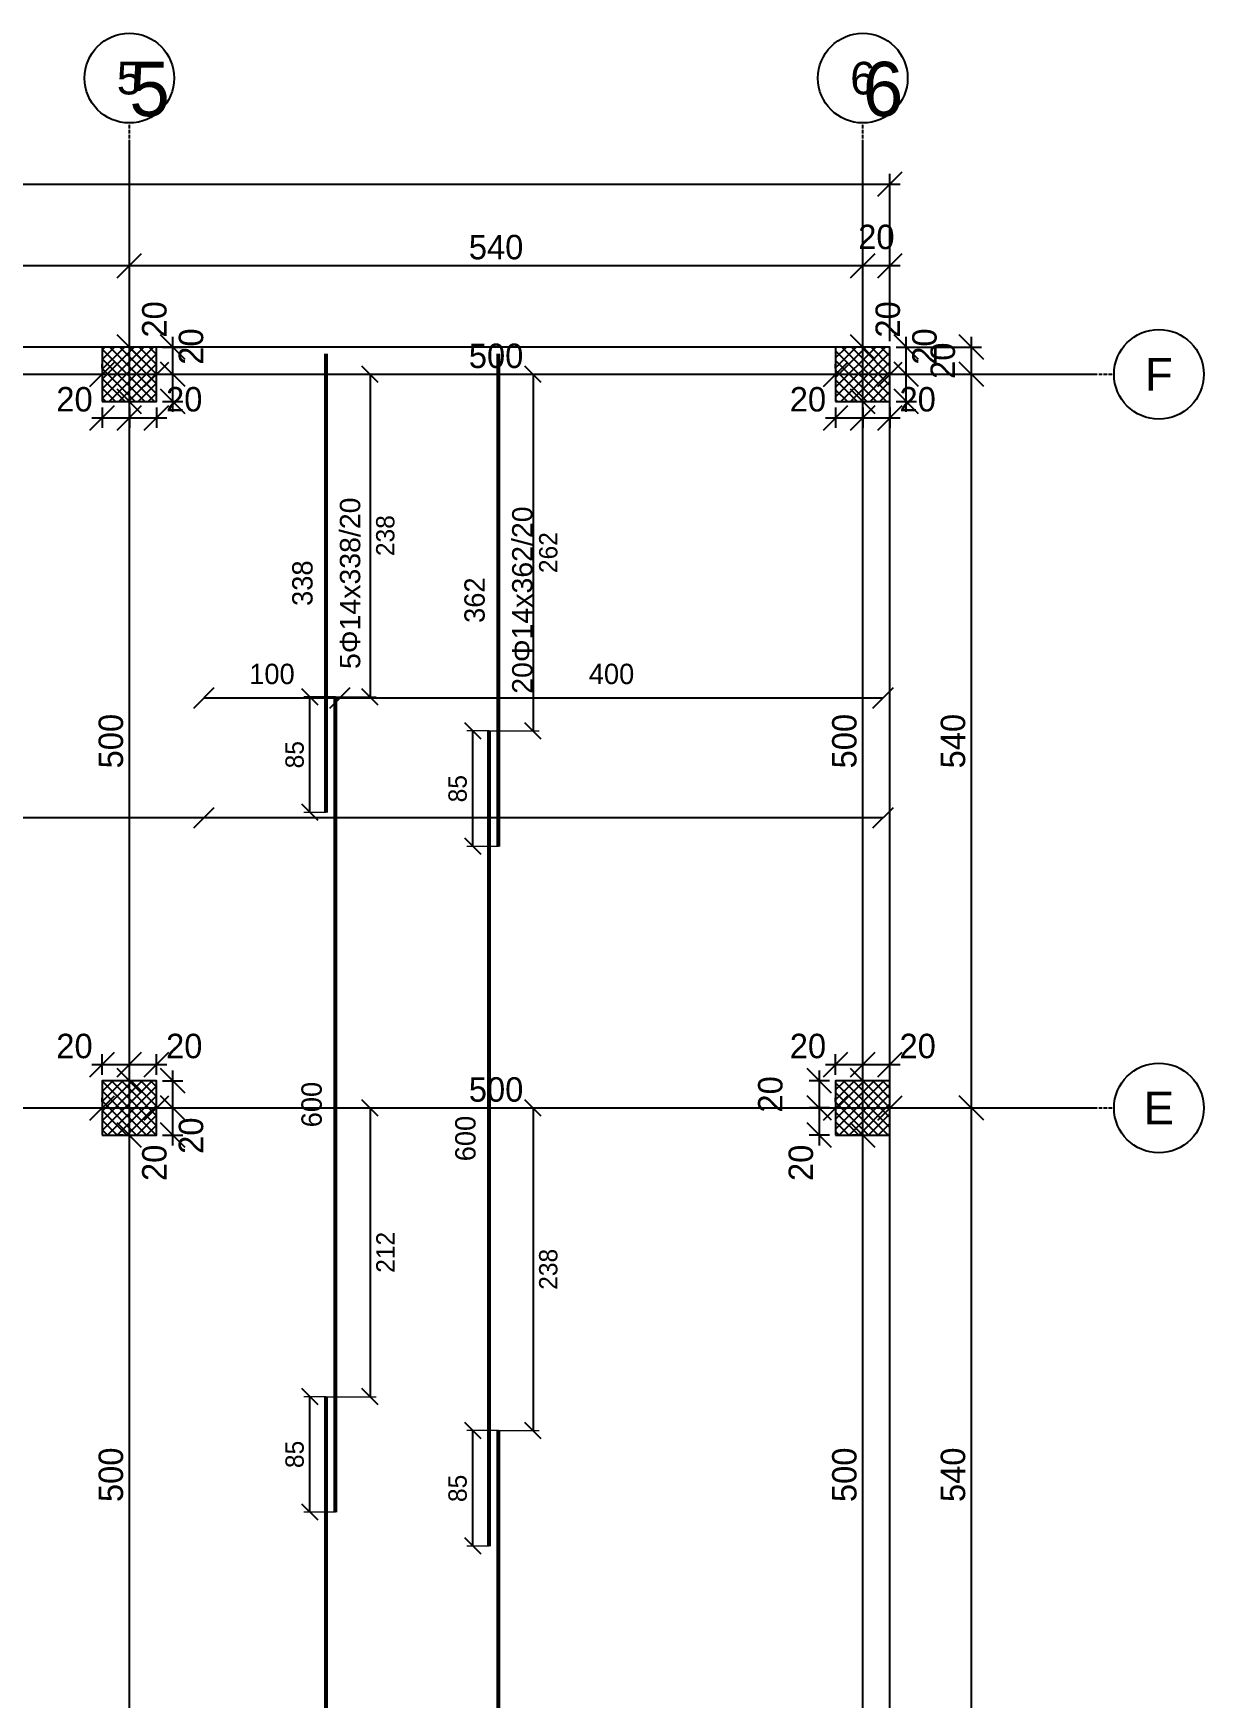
# Model space of a CAD drawing. Header units: centimetres. Extents: x -231 to 7431, y -4464 to 7215.
# Drawn here: x 6569 to 7431, y -2404 to -1179 of the extents above; entities that cross this region are included whole.
import ezdxf
from ezdxf.enums import TextEntityAlignment as Align

# ---------------------------------------------------------------- set-up
doc = ezdxf.new("R2010")
doc.units = ezdxf.units.CM
doc.linetypes.add('DASHDOT', pattern=[3.556, 2.54, -0.508, 0, -0.508])
for name, color, linetype in [('AXIS', 8, 'Continuous'), ('COLUMN', 3, 'Continuous'), ('FW_AXIS', 7, 'Continuous'), ('FW_COLUMN_HATCH', 8, 'Continuous'), ('FW_DIM', 7, 'Continuous'), ('REB_TOP_MESH_Y', 5, 'Continuous'), ('REB_TOP_MESH_Y_AXDIM', 5, 'Continuous'), ('REB_TOP_MESH_Y_LAP', 5, 'Continuous'), ('REB_TOP_MESH_Y_RANGE', 5, 'Continuous'), ('REB_TOP_MESH_Y_TEXT', 5, 'Continuous'), ('SLAB', 7, 'Continuous')]:
    doc.layers.add(name, color=color, linetype=linetype)
doc.styles.add('REBAR_TXT', font='arial.ttf')
doc.dimstyles.new('FW_DIM', dxfattribs={"dimtxt": 18, "dimasz": 9, "dimexe": 7.5, "dimexo": 4.5, "dimgap": 4.5, "dimtad": 1, "dimdec": 0, "dimtxsty": 'Standard', "dimtsz": 9, "dimcen": 2.5, "dimdle": 7.5, "dimclrd": 256, "dimclre": 256, "dimclrt": 7, "dimazin": 3, "dimtfac": 1, "dimtmove": 2, "dimatfit": 3})
doc.dimstyles.new('REBAR LAP', dxfattribs={"dimtxt": 13.5, "dimasz": 2.5, "dimexe": 4.5, "dimexo": 0, "dimgap": 4.5, "dimtad": 1, "dimdec": 0, "dimtxsty": 'Standard', "dimtsz": 6, "dimcen": 2.5, "dimclrd": 6, "dimclre": 6, "dimclrt": 7, "dimazin": 3, "dimtfac": 1, "dimtmove": 2, "dimatfit": 3, "dimlwd": 25, "dimlwe": 18})
doc.dimstyles.new('REBAR M-200', dxfattribs={"dimtxt": 15, "dimasz": 15, "dimexe": 25, "dimexo": 12.5, "dimgap": 10, "dimtad": 1, "dimdec": 0, "dimtxsty": 'Standard', "dimblk": 'NONE', "dimcen": 50, "dimse1": 1, "dimse2": 1, "dimclrd": 6, "dimclre": 6, "dimclrt": 7, "dimazin": 3, "dimtfac": 1, "dimtmove": 2, "dimatfit": 3, "dimldrblk": 'NONE', "dimlwd": 53})
doc.dimstyles.new('REBAR RANGE', dxfattribs={"dimtxt": 15, "dimasz": 2.5, "dimexe": 0, "dimexo": 0, "dimgap": 10, "dimtad": 1, "dimdec": 0, "dimtxsty": 'Standard', "dimtsz": 7.5, "dimcen": 2.5, "dimse1": 1, "dimse2": 1, "dimclrd": 6, "dimclre": 6, "dimclrt": 7, "dimazin": 3, "dimtfac": 1, "dimtmove": 2, "dimatfit": 3, "dimlwd": 25})

# ---------------------------------------------------------------- blocks, each defined once
blk = doc.blocks.new('*D1498')
at = {"color": 6, "lineweight": 53}
blk.add_line((6911.75, -2807.5), (6911.75, -2207.5), dxfattribs=at)
at = {"layer": 'Defpoints'}
for p in [(6911.75, -2207.5), (6911.75, -2807.5), (6911.75, -2807.5)]:
    blk.add_point(p, dxfattribs=at)
at = {"layer": 'REB_TOP_MESH_Y', "color": 7, "insert": (6894.25, -2507.5), "char_height": 15, "attachment_point": 5, "rotation": 90}
blk.add_mtext('600', dxfattribs=at)
blk = doc.blocks.new('_NONE')
blk = doc.blocks.new('*D1499')
at = {"color": 6, "lineweight": 53}
blk.add_line((6905, -2292.5), (6905, -1692.5), dxfattribs=at)
at = {"layer": 'Defpoints'}
for p in [(6905, -1692.5), (6905, -2292.5), (6905, -2292.5)]:
    blk.add_point(p, dxfattribs=at)
at = {"layer": 'REB_TOP_MESH_Y', "color": 7, "insert": (6887.5, -1992.5), "char_height": 15, "attachment_point": 5, "rotation": 90}
blk.add_mtext('600', dxfattribs=at)
blk = doc.blocks.new('*D1500')
at = {"color": 6, "lineweight": 53}
blk.add_line((6911.75, -1777.5), (6911.75, -1415), dxfattribs=at)
at = {"layer": 'Defpoints'}
for p in [(6911.75, -1415), (6911.75, -1777.5), (6911.75, -1777.5)]:
    blk.add_point(p, dxfattribs=at)
at = {"layer": 'REB_TOP_MESH_Y', "color": 7, "insert": (6894.25, -1596.25), "char_height": 15, "attachment_point": 5, "rotation": 90}
blk.add_mtext('362', dxfattribs=at)
blk = doc.blocks.new('_OBLIQUE')
at = {"color": 0, "linetype": 'BYBLOCK'}
blk.add_line((-0.5, -0.5), (0.5, 0.5), dxfattribs=at)
blk = doc.blocks.new('*D1507')
at = {"color": 6, "lineweight": 18}
for p, q in [((6911.75, -2207.5), (6888.5, -2207.5)), ((6905, -2292.5), (6888.5, -2292.5))]:
    blk.add_line(p, q, dxfattribs=at)
at = {"color": 6, "lineweight": 25}
blk.add_line((6893, -2292.5), (6893, -2207.5), dxfattribs=at)
at = {"layer": 'Defpoints'}
for p in [(6911.75, -2207.5), (6893, -2292.5), (6905, -2292.5)]:
    blk.add_point(p, dxfattribs=at)
at = {"layer": 'REB_TOP_MESH_Y_LAP', "color": 6, "xscale": 12, "yscale": 12, "rotation": 90}
for p in [(6893, -2207.5), (6893, -2292.5)]:
    blk.add_blockref('_OBLIQUE', p, dxfattribs=at)
at = {"layer": 'REB_TOP_MESH_Y_LAP', "color": 7, "insert": (6881.75, -2250), "char_height": 13.5, "attachment_point": 5, "rotation": 90}
blk.add_mtext('85', dxfattribs=at)
blk = doc.blocks.new('*D1508')
at = {"color": 6, "lineweight": 18}
for p, q in [((6911.75, -1970), (6941.75, -1970)), ((6911.75, -2207.5), (6941.75, -2207.5))]:
    blk.add_line(p, q, dxfattribs=at)
at = {"color": 6, "lineweight": 25}
blk.add_line((6937.25, -1970), (6937.25, -2207.5), dxfattribs=at)
at = {"layer": 'Defpoints'}
for p in [(6911.75, -1970), (6937.25, -1970), (6911.75, -2207.5)]:
    blk.add_point(p, dxfattribs=at)
at = {"layer": 'REB_TOP_MESH_Y_AXDIM', "color": 6, "xscale": 12, "yscale": 12, "rotation": 90}
for p in [(6937.25, -1970), (6937.25, -2207.5)]:
    blk.add_blockref('_OBLIQUE', p, dxfattribs=at)
at = {"layer": 'REB_TOP_MESH_Y_AXDIM', "color": 7, "insert": (6948.5, -2088.75), "char_height": 13.5, "attachment_point": 5, "rotation": 90}
blk.add_mtext('238', dxfattribs=at)
blk = doc.blocks.new('*D1509')
at = {"color": 6, "lineweight": 18}
for p, q in [((6905, -1692.5), (6888.5, -1692.5)), ((6911.75, -1777.5), (6888.5, -1777.5))]:
    blk.add_line(p, q, dxfattribs=at)
at = {"color": 6, "lineweight": 25}
blk.add_line((6893, -1777.5), (6893, -1692.5), dxfattribs=at)
at = {"layer": 'Defpoints'}
for p in [(6905, -1692.5), (6893, -1777.5), (6911.75, -1777.5)]:
    blk.add_point(p, dxfattribs=at)
at = {"layer": 'REB_TOP_MESH_Y_LAP', "color": 6, "xscale": 12, "yscale": 12, "rotation": 90}
for p in [(6893, -1692.5), (6893, -1777.5)]:
    blk.add_blockref('_OBLIQUE', p, dxfattribs=at)
at = {"layer": 'REB_TOP_MESH_Y_LAP', "color": 7, "insert": (6881.75, -1735), "char_height": 13.5, "attachment_point": 5, "rotation": 90}
blk.add_mtext('85', dxfattribs=at)
blk = doc.blocks.new('*D1510')
at = {"color": 6, "lineweight": 18}
for p, q in [((6905, -1430), (6941.75, -1430)), ((6905, -1692.5), (6941.75, -1692.5))]:
    blk.add_line(p, q, dxfattribs=at)
at = {"color": 6, "lineweight": 25}
blk.add_line((6937.25, -1430), (6937.25, -1692.5), dxfattribs=at)
at = {"layer": 'Defpoints'}
for p in [(6905, -1430), (6937.25, -1430), (6905, -1692.5)]:
    blk.add_point(p, dxfattribs=at)
at = {"layer": 'REB_TOP_MESH_Y_AXDIM', "color": 6, "xscale": 12, "yscale": 12, "rotation": 90}
for p in [(6937.25, -1430), (6937.25, -1692.5)]:
    blk.add_blockref('_OBLIQUE', p, dxfattribs=at)
at = {"layer": 'REB_TOP_MESH_Y_AXDIM', "color": 7, "insert": (6948.5, -1561.25), "char_height": 13.5, "attachment_point": 5, "rotation": 90}
blk.add_mtext('262', dxfattribs=at)
blk = doc.blocks.new('*D1527')
at = {"color": 6, "lineweight": 53}
blk.add_line((6785, -2782.5), (6785, -2182.5), dxfattribs=at)
at = {"layer": 'Defpoints'}
for p in [(6785, -2182.5), (6785, -2782.5), (6785, -2782.5)]:
    blk.add_point(p, dxfattribs=at)
at = {"layer": 'REB_TOP_MESH_Y', "color": 7, "insert": (6767.5, -2482.5), "char_height": 15, "attachment_point": 5, "rotation": 90}
blk.add_mtext('600', dxfattribs=at)
blk = doc.blocks.new('*D1528')
at = {"color": 6, "lineweight": 53}
blk.add_line((6791.75, -2267.5), (6791.75, -1667.5), dxfattribs=at)
at = {"layer": 'Defpoints'}
for p in [(6791.75, -1667.5), (6791.75, -2267.5), (6791.75, -2267.5)]:
    blk.add_point(p, dxfattribs=at)
at = {"layer": 'REB_TOP_MESH_Y', "color": 7, "insert": (6774.25, -1967.5), "char_height": 15, "attachment_point": 5, "rotation": 90}
blk.add_mtext('600', dxfattribs=at)
blk = doc.blocks.new('*D1529')
at = {"color": 6, "lineweight": 53}
blk.add_line((6785, -1752.5), (6785, -1415), dxfattribs=at)
at = {"layer": 'Defpoints'}
for p in [(6785, -1415), (6785, -1752.5), (6785, -1752.5)]:
    blk.add_point(p, dxfattribs=at)
at = {"layer": 'REB_TOP_MESH_Y', "color": 7, "insert": (6767.5, -1583.75), "char_height": 15, "attachment_point": 5, "rotation": 90}
blk.add_mtext('338', dxfattribs=at)
blk = doc.blocks.new('*D1534')
at = {"color": 6, "lineweight": 18}
for p, q in [((6785, -2182.5), (6768.5, -2182.5)), ((6791.75, -2267.5), (6768.5, -2267.5))]:
    blk.add_line(p, q, dxfattribs=at)
at = {"color": 6, "lineweight": 25}
blk.add_line((6773, -2267.5), (6773, -2182.5), dxfattribs=at)
at = {"layer": 'Defpoints'}
for p in [(6785, -2182.5), (6773, -2267.5), (6791.75, -2267.5)]:
    blk.add_point(p, dxfattribs=at)
at = {"layer": 'REB_TOP_MESH_Y_LAP', "color": 6, "xscale": 12, "yscale": 12, "rotation": 90}
for p in [(6773, -2182.5), (6773, -2267.5)]:
    blk.add_blockref('_OBLIQUE', p, dxfattribs=at)
at = {"layer": 'REB_TOP_MESH_Y_LAP', "color": 7, "insert": (6761.75, -2225), "char_height": 13.5, "attachment_point": 5, "rotation": 90}
blk.add_mtext('85', dxfattribs=at)
blk = doc.blocks.new('*D1535')
at = {"color": 6, "lineweight": 18}
for p, q in [((6785, -1970), (6821.75, -1970)), ((6785, -2182.5), (6821.75, -2182.5))]:
    blk.add_line(p, q, dxfattribs=at)
at = {"color": 6, "lineweight": 25}
blk.add_line((6817.25, -1970), (6817.25, -2182.5), dxfattribs=at)
at = {"layer": 'Defpoints'}
for p in [(6785, -1970), (6817.25, -1970), (6785, -2182.5)]:
    blk.add_point(p, dxfattribs=at)
at = {"layer": 'REB_TOP_MESH_Y_AXDIM', "color": 6, "xscale": 12, "yscale": 12, "rotation": 90}
for p in [(6817.25, -1970), (6817.25, -2182.5)]:
    blk.add_blockref('_OBLIQUE', p, dxfattribs=at)
at = {"layer": 'REB_TOP_MESH_Y_AXDIM', "color": 7, "insert": (6828.5, -2076.25), "char_height": 13.5, "attachment_point": 5, "rotation": 90}
blk.add_mtext('212', dxfattribs=at)
blk = doc.blocks.new('*D1536')
at = {"color": 6, "lineweight": 18}
for p, q in [((6791.75, -1667.5), (6768.5, -1667.5)), ((6785, -1752.5), (6768.5, -1752.5))]:
    blk.add_line(p, q, dxfattribs=at)
at = {"color": 6, "lineweight": 25}
blk.add_line((6773, -1752.5), (6773, -1667.5), dxfattribs=at)
at = {"layer": 'Defpoints'}
for p in [(6791.75, -1667.5), (6773, -1752.5), (6785, -1752.5)]:
    blk.add_point(p, dxfattribs=at)
at = {"layer": 'REB_TOP_MESH_Y_LAP', "color": 6, "xscale": 12, "yscale": 12, "rotation": 90}
for p in [(6773, -1667.5), (6773, -1752.5)]:
    blk.add_blockref('_OBLIQUE', p, dxfattribs=at)
at = {"layer": 'REB_TOP_MESH_Y_LAP', "color": 7, "insert": (6761.75, -1710), "char_height": 13.5, "attachment_point": 5, "rotation": 90}
blk.add_mtext('85', dxfattribs=at)
blk = doc.blocks.new('*D1537')
at = {"color": 6, "lineweight": 18}
for p, q in [((6791.75, -1430), (6821.75, -1430)), ((6791.75, -1667.5), (6821.75, -1667.5))]:
    blk.add_line(p, q, dxfattribs=at)
at = {"color": 6, "lineweight": 25}
blk.add_line((6817.25, -1430), (6817.25, -1667.5), dxfattribs=at)
at = {"layer": 'Defpoints'}
for p in [(6791.75, -1430), (6817.25, -1430), (6791.75, -1667.5)]:
    blk.add_point(p, dxfattribs=at)
at = {"layer": 'REB_TOP_MESH_Y_AXDIM', "color": 6, "xscale": 12, "yscale": 12, "rotation": 90}
for p in [(6817.25, -1430), (6817.25, -1667.5)]:
    blk.add_blockref('_OBLIQUE', p, dxfattribs=at)
at = {"layer": 'REB_TOP_MESH_Y_AXDIM', "color": 7, "insert": (6828.5, -1548.75), "char_height": 13.5, "attachment_point": 5, "rotation": 90}
blk.add_mtext('238', dxfattribs=at)
blk = doc.blocks.new('*D1542')
at = {"color": 6, "lineweight": 25}
blk.add_line((5855, -1756.25), (7195, -1756.25), dxfattribs=at)
at = {"layer": 'Defpoints'}
for p in [(5855, -1756.25), (5855, -1756.25), (7195, -1756.25)]:
    blk.add_point(p, dxfattribs=at)
at = {"layer": 'REB_TOP_MESH_Y_RANGE', "color": 6, "xscale": 15, "yscale": 15}
for p in [(5855, -1756.25), (7195, -1756.25)]:
    blk.add_blockref('_OBLIQUE', p, dxfattribs=at)
at = {"layer": 'REB_TOP_MESH_Y_RANGE', "color": 7, "insert": (6525, -1738.75), "char_height": 15, "attachment_point": 5}
blk.add_mtext('1340', dxfattribs=at)
blk = doc.blocks.new('*D1547')
at = {"color": 6, "lineweight": 25}
blk.add_line((5855, -1756.25), (6695, -1756.25), dxfattribs=at)
at = {"layer": 'Defpoints'}
for p in [(5855, -1756.25), (5855, -1756.25), (6695, -1756.25)]:
    blk.add_point(p, dxfattribs=at)
at = {"layer": 'REB_TOP_MESH_Y_RANGE', "color": 6, "xscale": 15, "yscale": 15}
for p in [(5855, -1756.25), (6695, -1756.25)]:
    blk.add_blockref('_OBLIQUE', p, dxfattribs=at)
at = {"layer": 'REB_TOP_MESH_Y_RANGE', "color": 7, "insert": (6275, -1738.75), "char_height": 15, "attachment_point": 5}
blk.add_mtext('840', dxfattribs=at)
blk = doc.blocks.new('*D1550')
at = {"color": 6, "lineweight": 25}
blk.add_line((6795, -1668.125), (7195, -1668.125), dxfattribs=at)
at = {"layer": 'Defpoints'}
for p in [(6795, -1668.125), (6795, -1668.125), (7195, -1668.125)]:
    blk.add_point(p, dxfattribs=at)
at = {"layer": 'REB_TOP_MESH_Y_RANGE', "color": 6, "xscale": 15, "yscale": 15}
for p in [(6795, -1668.125), (7195, -1668.125)]:
    blk.add_blockref('_OBLIQUE', p, dxfattribs=at)
at = {"layer": 'REB_TOP_MESH_Y_RANGE', "color": 7, "insert": (6995, -1650.625), "char_height": 15, "attachment_point": 5}
blk.add_mtext('400', dxfattribs=at)
blk = doc.blocks.new('*D1558')
at = {"color": 6, "lineweight": 25}
blk.add_line((6695, -1668.125), (6795, -1668.125), dxfattribs=at)
at = {"layer": 'Defpoints'}
for p in [(6695, -1668.125), (6695, -1668.125), (6795, -1668.125)]:
    blk.add_point(p, dxfattribs=at)
at = {"layer": 'REB_TOP_MESH_Y_RANGE', "color": 6, "xscale": 15, "yscale": 15}
for p in [(6695, -1668.125), (6795, -1668.125)]:
    blk.add_blockref('_OBLIQUE', p, dxfattribs=at)
at = {"layer": 'REB_TOP_MESH_Y_RANGE', "color": 7, "insert": (6745, -1650.625), "char_height": 15, "attachment_point": 5}
blk.add_mtext('100', dxfattribs=at)
blk = doc.blocks.new('*D1661')
for p, q in [((6620, -1945.5), (6620, -1930.5)), ((6640, -1945.5), (6640, -1930.5)), ((6612.5, -1938), (6647.5, -1938))]:
    blk.add_line(p, q)
at = {"layer": 'Defpoints'}
for p in [(6620, -1938), (6620, -1950), (6640, -1950)]:
    blk.add_point(p, dxfattribs=at)
at = {"layer": 'FW_DIM', "xscale": 18, "yscale": 18}
for p in [(6620, -1938), (6640, -1938)]:
    blk.add_blockref('_OBLIQUE', p, dxfattribs=at)
at = {"layer": 'FW_DIM', "color": 7, "insert": (6599.6, -1924.5), "char_height": 18, "attachment_point": 5}
blk.add_mtext('20', dxfattribs=at)
blk = doc.blocks.new('*D1662')
for p, q in [((6640, -1945.5), (6640, -1930.5)), ((6660, -1945.5), (6660, -1930.5)), ((6632.5, -1938), (6667.5, -1938))]:
    blk.add_line(p, q)
at = {"layer": 'Defpoints'}
for p in [(6640, -1938), (6640, -1950), (6660, -1950)]:
    blk.add_point(p, dxfattribs=at)
at = {"layer": 'FW_DIM', "xscale": 18, "yscale": 18}
for p in [(6640, -1938), (6660, -1938)]:
    blk.add_blockref('_OBLIQUE', p, dxfattribs=at)
at = {"layer": 'FW_DIM', "color": 7, "insert": (6680.4, -1924.5), "char_height": 18, "attachment_point": 5}
blk.add_mtext('20', dxfattribs=at)
blk = doc.blocks.new('*D1663')
for p, q in [((6664.5, -1970), (6679.5, -1970)), ((6672, -1997.5), (6672, -1962.5)), ((6664.5, -1990), (6679.5, -1990))]:
    blk.add_line(p, q)
at = {"layer": 'Defpoints'}
for p in [(6660, -1970), (6660, -1990), (6672, -1990)]:
    blk.add_point(p, dxfattribs=at)
at = {"layer": 'FW_DIM', "xscale": 18, "yscale": 18, "rotation": 90}
for p in [(6672, -1970), (6672, -1990)]:
    blk.add_blockref('_OBLIQUE', p, dxfattribs=at)
at = {"layer": 'FW_DIM', "color": 7, "insert": (6658.5, -2010.4), "char_height": 18, "attachment_point": 5, "rotation": 90}
blk.add_mtext('20', dxfattribs=at)
blk = doc.blocks.new('*D1664')
for p, q in [((6672, -1977.5), (6672, -1942.5)), ((6664.5, -1950), (6679.5, -1950)), ((6664.5, -1970), (6679.5, -1970))]:
    blk.add_line(p, q)
at = {"layer": 'Defpoints'}
for p in [(6660, -1950), (6660, -1970), (6672, -1970)]:
    blk.add_point(p, dxfattribs=at)
at = {"layer": 'FW_DIM', "xscale": 18, "yscale": 18, "rotation": 90}
for p in [(6672, -1950), (6672, -1970)]:
    blk.add_blockref('_OBLIQUE', p, dxfattribs=at)
at = {"layer": 'FW_DIM', "color": 7, "insert": (6685.5, -1990.4), "char_height": 18, "attachment_point": 5, "rotation": 90}
blk.add_mtext('20', dxfattribs=at)
blk = doc.blocks.new('*D1665')
for p, q in [((6620, -1454.5), (6620, -1469.5)), ((6640, -1454.5), (6640, -1469.5)), ((6612.5, -1462), (6647.5, -1462))]:
    blk.add_line(p, q)
at = {"layer": 'Defpoints'}
for p in [(6620, -1450), (6640, -1450), (6620, -1462)]:
    blk.add_point(p, dxfattribs=at)
at = {"layer": 'FW_DIM', "xscale": 18, "yscale": 18}
for p in [(6620, -1462), (6640, -1462)]:
    blk.add_blockref('_OBLIQUE', p, dxfattribs=at)
at = {"layer": 'FW_DIM', "color": 7, "insert": (6599.6, -1448.5), "char_height": 18, "attachment_point": 5}
blk.add_mtext('20', dxfattribs=at)
blk = doc.blocks.new('*D1666')
for p, q in [((6640, -1454.5), (6640, -1469.5)), ((6660, -1454.5), (6660, -1469.5)), ((6632.5, -1462), (6667.5, -1462))]:
    blk.add_line(p, q)
at = {"layer": 'Defpoints'}
for p in [(6640, -1450), (6660, -1450), (6640, -1462)]:
    blk.add_point(p, dxfattribs=at)
at = {"layer": 'FW_DIM', "xscale": 18, "yscale": 18}
for p in [(6640, -1462), (6660, -1462)]:
    blk.add_blockref('_OBLIQUE', p, dxfattribs=at)
at = {"layer": 'FW_DIM', "color": 7, "insert": (6680.4, -1448.5), "char_height": 18, "attachment_point": 5}
blk.add_mtext('20', dxfattribs=at)
blk = doc.blocks.new('*D1667')
for p, q in [((6664.5, -1430), (6679.5, -1430)), ((6672, -1457.5), (6672, -1422.5)), ((6664.5, -1450), (6679.5, -1450))]:
    blk.add_line(p, q)
at = {"layer": 'Defpoints'}
for p in [(6660, -1430), (6660, -1450), (6672, -1450)]:
    blk.add_point(p, dxfattribs=at)
at = {"layer": 'FW_DIM', "xscale": 18, "yscale": 18, "rotation": 90}
for p in [(6672, -1430), (6672, -1450)]:
    blk.add_blockref('_OBLIQUE', p, dxfattribs=at)
at = {"layer": 'FW_DIM', "color": 7, "insert": (6685.5, -1409.6), "char_height": 18, "attachment_point": 5, "rotation": 90}
blk.add_mtext('20', dxfattribs=at)
blk = doc.blocks.new('*D1668')
for p, q in [((6672, -1437.5), (6672, -1402.5)), ((6664.5, -1410), (6679.5, -1410)), ((6664.5, -1430), (6679.5, -1430))]:
    blk.add_line(p, q)
at = {"layer": 'Defpoints'}
for p in [(6660, -1410), (6660, -1430), (6672, -1430)]:
    blk.add_point(p, dxfattribs=at)
at = {"layer": 'FW_DIM', "xscale": 18, "yscale": 18, "rotation": 90}
for p in [(6672, -1410), (6672, -1430)]:
    blk.add_blockref('_OBLIQUE', p, dxfattribs=at)
at = {"layer": 'FW_DIM', "color": 7, "insert": (6658.5, -1389.6), "char_height": 18, "attachment_point": 5, "rotation": 90}
blk.add_mtext('20', dxfattribs=at)
blk = doc.blocks.new('*D1685')
for p, q in [((7160, -1945.5), (7160, -1930.5)), ((7180, -1945.5), (7180, -1930.5)), ((7152.5, -1938), (7187.5, -1938))]:
    blk.add_line(p, q)
at = {"layer": 'Defpoints'}
for p in [(7160, -1938), (7160, -1950), (7180, -1950)]:
    blk.add_point(p, dxfattribs=at)
at = {"layer": 'FW_DIM', "xscale": 18, "yscale": 18}
for p in [(7160, -1938), (7180, -1938)]:
    blk.add_blockref('_OBLIQUE', p, dxfattribs=at)
at = {"layer": 'FW_DIM', "color": 7, "insert": (7139.6, -1924.5), "char_height": 18, "attachment_point": 5}
blk.add_mtext('20', dxfattribs=at)
blk = doc.blocks.new('*D1686')
for p, q in [((7180, -1945.5), (7180, -1930.5)), ((7200, -1945.5), (7200, -1930.5)), ((7172.5, -1938), (7207.5, -1938))]:
    blk.add_line(p, q)
at = {"layer": 'Defpoints'}
for p in [(7180, -1938), (7180, -1950), (7200, -1950)]:
    blk.add_point(p, dxfattribs=at)
at = {"layer": 'FW_DIM', "xscale": 18, "yscale": 18}
for p in [(7180, -1938), (7200, -1938)]:
    blk.add_blockref('_OBLIQUE', p, dxfattribs=at)
at = {"layer": 'FW_DIM', "color": 7, "insert": (7220.4, -1924.5), "char_height": 18, "attachment_point": 5}
blk.add_mtext('20', dxfattribs=at)
blk = doc.blocks.new('*D1687')
for p, q in [((7155.5, -1970), (7140.5, -1970)), ((7148, -1997.5), (7148, -1962.5)), ((7155.5, -1990), (7140.5, -1990))]:
    blk.add_line(p, q)
at = {"layer": 'Defpoints'}
for p in [(7160, -1970), (7148, -1990), (7160, -1990)]:
    blk.add_point(p, dxfattribs=at)
at = {"layer": 'FW_DIM', "xscale": 18, "yscale": 18, "rotation": 90}
for p in [(7148, -1970), (7148, -1990)]:
    blk.add_blockref('_OBLIQUE', p, dxfattribs=at)
at = {"layer": 'FW_DIM', "color": 7, "insert": (7134.5, -2010.4), "char_height": 18, "attachment_point": 5, "rotation": 90}
blk.add_mtext('20', dxfattribs=at)
blk = doc.blocks.new('*D1688')
for p, q in [((7148, -1977.5), (7148, -1942.5)), ((7155.5, -1950), (7140.5, -1950)), ((7155.5, -1970), (7140.5, -1970))]:
    blk.add_line(p, q)
at = {"layer": 'Defpoints'}
for p in [(7160, -1950), (7148, -1970), (7160, -1970)]:
    blk.add_point(p, dxfattribs=at)
at = {"layer": 'FW_DIM', "xscale": 18, "yscale": 18, "rotation": 90}
for p in [(7148, -1950), (7148, -1970)]:
    blk.add_blockref('_OBLIQUE', p, dxfattribs=at)
at = {"layer": 'FW_DIM', "color": 7, "insert": (7112, -1960), "char_height": 18, "attachment_point": 5, "rotation": 90}
blk.add_mtext('20', dxfattribs=at)
blk = doc.blocks.new('*D1689')
for p, q in [((7160, -1454.5), (7160, -1469.5)), ((7180, -1454.5), (7180, -1469.5)), ((7152.5, -1462), (7187.5, -1462))]:
    blk.add_line(p, q)
at = {"layer": 'Defpoints'}
for p in [(7160, -1450), (7180, -1450), (7160, -1462)]:
    blk.add_point(p, dxfattribs=at)
at = {"layer": 'FW_DIM', "xscale": 18, "yscale": 18}
for p in [(7160, -1462), (7180, -1462)]:
    blk.add_blockref('_OBLIQUE', p, dxfattribs=at)
at = {"layer": 'FW_DIM', "color": 7, "insert": (7139.6, -1448.5), "char_height": 18, "attachment_point": 5}
blk.add_mtext('20', dxfattribs=at)
blk = doc.blocks.new('*D1690')
for p, q in [((7180, -1454.5), (7180, -1469.5)), ((7200, -1454.5), (7200, -1469.5)), ((7172.5, -1462), (7207.5, -1462))]:
    blk.add_line(p, q)
at = {"layer": 'Defpoints'}
for p in [(7180, -1450), (7200, -1450), (7180, -1462)]:
    blk.add_point(p, dxfattribs=at)
at = {"layer": 'FW_DIM', "xscale": 18, "yscale": 18}
for p in [(7180, -1462), (7200, -1462)]:
    blk.add_blockref('_OBLIQUE', p, dxfattribs=at)
at = {"layer": 'FW_DIM', "color": 7, "insert": (7220.4, -1448.5), "char_height": 18, "attachment_point": 5}
blk.add_mtext('20', dxfattribs=at)
blk = doc.blocks.new('*D1691')
for p, q in [((7204.5, -1430), (7219.5, -1430)), ((7212, -1457.5), (7212, -1422.5)), ((7204.5, -1450), (7219.5, -1450))]:
    blk.add_line(p, q)
at = {"layer": 'Defpoints'}
for p in [(7200, -1430), (7200, -1450), (7212, -1450)]:
    blk.add_point(p, dxfattribs=at)
at = {"layer": 'FW_DIM', "xscale": 18, "yscale": 18, "rotation": 90}
for p in [(7212, -1430), (7212, -1450)]:
    blk.add_blockref('_OBLIQUE', p, dxfattribs=at)
at = {"layer": 'FW_DIM', "color": 7, "insert": (7225.5, -1409.6), "char_height": 18, "attachment_point": 5, "rotation": 90}
blk.add_mtext('20', dxfattribs=at)
blk = doc.blocks.new('*D1692')
for p, q in [((7212, -1437.5), (7212, -1402.5)), ((7204.5, -1410), (7219.5, -1410)), ((7204.5, -1430), (7219.5, -1430))]:
    blk.add_line(p, q)
at = {"layer": 'Defpoints'}
for p in [(7200, -1410), (7200, -1430), (7212, -1430)]:
    blk.add_point(p, dxfattribs=at)
at = {"layer": 'FW_DIM', "xscale": 18, "yscale": 18, "rotation": 90}
for p in [(7212, -1410), (7212, -1430)]:
    blk.add_blockref('_OBLIQUE', p, dxfattribs=at)
at = {"layer": 'FW_DIM', "color": 7, "insert": (7198.5, -1389.6), "char_height": 18, "attachment_point": 5, "rotation": 90}
blk.add_mtext('20', dxfattribs=at)
blk = doc.blocks.new('*D1740')
for p, q in [((6112.5, -1970), (6627.5, -1970)), ((6120, -1965.5), (6120, -1962.5)), ((6620, -1965.5), (6620, -1962.5))]:
    blk.add_line(p, q)
at = {"layer": 'Defpoints'}
for p in [(6120, -1970), (6120, -1970), (6620, -1970)]:
    blk.add_point(p, dxfattribs=at)
at = {"layer": 'FW_DIM', "xscale": 18, "yscale": 18}
for p in [(6120, -1970), (6620, -1970)]:
    blk.add_blockref('_OBLIQUE', p, dxfattribs=at)
at = {"layer": 'FW_DIM', "color": 7, "insert": (6370, -1956.5), "char_height": 18, "attachment_point": 5}
blk.add_mtext('500', dxfattribs=at)
blk = doc.blocks.new('*D1741')
for p, q in [((6612.5, -1970), (6667.5, -1970)), ((6620, -1965.5), (6620, -1962.5)), ((6660, -1965.5), (6660, -1962.5))]:
    blk.add_line(p, q)
at = {"layer": 'Defpoints'}
for p in [(6620, -1970), (6620, -1970), (6660, -1970)]:
    blk.add_point(p, dxfattribs=at)
at = {"layer": 'FW_DIM', "xscale": 18, "yscale": 18}
for p in [(6620, -1970), (6660, -1970)]:
    blk.add_blockref('_OBLIQUE', p, dxfattribs=at)
blk = doc.blocks.new('*D1742')
for p, q in [((6652.5, -1970), (7167.5, -1970)), ((6660, -1965.5), (6660, -1962.5)), ((7160, -1965.5), (7160, -1962.5))]:
    blk.add_line(p, q)
at = {"layer": 'Defpoints'}
for p in [(6660, -1970), (6660, -1970), (7160, -1970)]:
    blk.add_point(p, dxfattribs=at)
at = {"layer": 'FW_DIM', "xscale": 18, "yscale": 18}
for p in [(6660, -1970), (7160, -1970)]:
    blk.add_blockref('_OBLIQUE', p, dxfattribs=at)
at = {"layer": 'FW_DIM', "color": 7, "insert": (6910, -1956.5), "char_height": 18, "attachment_point": 5}
blk.add_mtext('500', dxfattribs=at)
blk = doc.blocks.new('*D1743')
for p, q in [((7152.5, -1970), (7207.5, -1970)), ((7160, -1965.5), (7160, -1962.5)), ((7200, -1965.5), (7200, -1962.5))]:
    blk.add_line(p, q)
at = {"layer": 'Defpoints'}
for p in [(7160, -1970), (7160, -1970), (7200, -1970)]:
    blk.add_point(p, dxfattribs=at)
at = {"layer": 'FW_DIM', "xscale": 18, "yscale": 18}
for p in [(7160, -1970), (7200, -1970)]:
    blk.add_blockref('_OBLIQUE', p, dxfattribs=at)
blk = doc.blocks.new('*D1752')
for p, q in [((6612.5, -1430), (6667.5, -1430)), ((6620, -1425.5), (6620, -1422.5)), ((6660, -1425.5), (6660, -1422.5))]:
    blk.add_line(p, q)
at = {"layer": 'Defpoints'}
for p in [(6620, -1430), (6620, -1430), (6660, -1430)]:
    blk.add_point(p, dxfattribs=at)
at = {"layer": 'FW_DIM', "xscale": 18, "yscale": 18}
for p in [(6620, -1430), (6660, -1430)]:
    blk.add_blockref('_OBLIQUE', p, dxfattribs=at)
blk = doc.blocks.new('*D1754')
for p, q in [((7152.5, -1430), (7207.5, -1430)), ((7160, -1425.5), (7160, -1422.5)), ((7200, -1425.5), (7200, -1422.5))]:
    blk.add_line(p, q)
at = {"layer": 'Defpoints'}
for p in [(7160, -1430), (7160, -1430), (7200, -1430)]:
    blk.add_point(p, dxfattribs=at)
at = {"layer": 'FW_DIM', "xscale": 18, "yscale": 18}
for p in [(7160, -1430), (7200, -1430)]:
    blk.add_blockref('_OBLIQUE', p, dxfattribs=at)
blk = doc.blocks.new('*D1803')
for p, q in [((6640, -1997.5), (6640, -1942.5)), ((6635.5, -1950), (6632.5, -1950)), ((6635.5, -1990), (6632.5, -1990))]:
    blk.add_line(p, q)
at = {"layer": 'Defpoints'}
for p in [(6640, -1950), (6640, -1990), (6640, -1990)]:
    blk.add_point(p, dxfattribs=at)
at = {"layer": 'FW_DIM', "xscale": 18, "yscale": 18, "rotation": 90}
for p in [(6640, -1950), (6640, -1990)]:
    blk.add_blockref('_OBLIQUE', p, dxfattribs=at)
blk = doc.blocks.new('*D1805')
for p, q in [((6640, -1457.5), (6640, -1402.5)), ((6635.5, -1410), (6632.5, -1410)), ((6635.5, -1450), (6632.5, -1450))]:
    blk.add_line(p, q)
at = {"layer": 'Defpoints'}
for p in [(6640, -1410), (6640, -1450), (6640, -1450)]:
    blk.add_point(p, dxfattribs=at)
at = {"layer": 'FW_DIM', "xscale": 18, "yscale": 18, "rotation": 90}
for p in [(6640, -1410), (6640, -1450)]:
    blk.add_blockref('_OBLIQUE', p, dxfattribs=at)
blk = doc.blocks.new('*D1814')
for p, q in [((7180, -1997.5), (7180, -1942.5)), ((7175.5, -1950), (7172.5, -1950)), ((7175.5, -1990), (7172.5, -1990))]:
    blk.add_line(p, q)
at = {"layer": 'Defpoints'}
for p in [(7180, -1950), (7180, -1990), (7180, -1990)]:
    blk.add_point(p, dxfattribs=at)
at = {"layer": 'FW_DIM', "xscale": 18, "yscale": 18, "rotation": 90}
for p in [(7180, -1950), (7180, -1990)]:
    blk.add_blockref('_OBLIQUE', p, dxfattribs=at)
blk = doc.blocks.new('*D1816')
for p, q in [((7180, -1457.5), (7180, -1402.5)), ((7175.5, -1410), (7172.5, -1410)), ((7175.5, -1450), (7172.5, -1450))]:
    blk.add_line(p, q)
at = {"layer": 'Defpoints'}
for p in [(7180, -1410), (7180, -1450), (7180, -1450)]:
    blk.add_point(p, dxfattribs=at)
at = {"layer": 'FW_DIM', "xscale": 18, "yscale": 18, "rotation": 90}
for p in [(7180, -1410), (7180, -1450)]:
    blk.add_blockref('_OBLIQUE', p, dxfattribs=at)

msp = doc.modelspace()

# ---------------------------------------------------------------- hatches: boundary and pattern name
at = {"layer": 'FW_COLUMN_HATCH'}
h = msp.add_hatch(dxfattribs=at)
h.set_pattern_fill('ANSI37', scale=1.6)
h.paths.add_polyline_path([(6620, -1450), (6620, -1410), (6660, -1410), (6660, -1450), (6620, -1450)])
h = msp.add_hatch(dxfattribs=at)
h.set_pattern_fill('ANSI37', scale=1.6)
h.paths.add_polyline_path([(7160, -1450), (7160, -1410), (7200, -1410), (7200, -1450), (7160, -1450)])
h = msp.add_hatch(dxfattribs=at)
h.set_pattern_fill('ANSI37', scale=1.6)
h.paths.add_polyline_path([(6620, -1990), (6620, -1950), (6660, -1950), (6660, -1990), (6620, -1990)])
h = msp.add_hatch(dxfattribs=at)
h.set_pattern_fill('ANSI37', scale=1.6)
h.paths.add_polyline_path([(7160, -1990), (7160, -1950), (7200, -1950), (7200, -1990), (7160, -1990)])

# ---------------------------------------------------------------- linework, layer by layer
at = {"layer": 'AXIS'}
for p, q in [((6640, -4300), (6640, -1260)), ((7180, -4300), (7180, -1260)), ((4310, -1430), (7350, -1430)), ((4310, -1970), (7350, -1970))]:
    msp.add_line(p, q, dxfattribs=at)
at = {"layer": 'COLUMN'}
for points in [[(6620, -1450), (6660, -1450), (6660, -1410), (6620, -1410)], [(7160, -1450), (7200, -1450), (7200, -1410), (7160, -1410)], [(6620, -1990), (6660, -1990), (6660, -1950), (6620, -1950)], [(7160, -1990), (7200, -1990), (7200, -1950), (7160, -1950)]]:
    msp.add_lwpolyline(points, close=True, dxfattribs=at)
at = {"layer": 'FW_AXIS', "linetype": 'DASHDOT'}
for p, q in [((6640, -1260), (6640, -1245)), ((7180, -1260), (7180, -1245)), ((7350, -1430), (7365, -1430)), ((7350, -1970), (7365, -1970))]:
    msp.add_line(p, q, dxfattribs=at)
at = {"layer": 'FW_AXIS'}
for centre in [(6640, -1212), (7180, -1212), (7398, -1430), (7398, -1970)]:
    msp.add_circle(centre, 33, dxfattribs=at)
at = {"layer": 'SLAB'}
msp.add_lwpolyline([(4460, -4150), (7200, -4150), (7200, -1410), (4460, -1410)], close=True, dxfattribs=at)

# ---------------------------------------------------------------- texts
at = {"layer": 'AXIS'}
for s, p in [('5', (6640, -1240)), ('6', (7180, -1240))]:
    msp.add_text(s, height=40, dxfattribs=at).set_placement(p)
at = {"layer": 'FW_AXIS', "color": 7, "style": 'REBAR_TXT'}
for s, p in [('5', (6640, -1212)), ('6', (7180, -1212)), ('F', (7398, -1430)), ('E', (7398, -1970))]:
    msp.add_text(s, height=24, dxfattribs=at).set_placement(p, align=Align.MIDDLE_CENTER)
at = {"layer": 'REB_TOP_MESH_Y_TEXT', "color": 7, "style": 'REBAR_TXT'}
for s, p in [('5Φ14x338/20', (6795, -1583.8)), ('20Φ14x362/20', (6921.8, -1596.2))]:
    msp.add_text(s, height=15, rotation=90, dxfattribs=at).set_placement(p, align=Align.TOP_CENTER)

# ---------------------------------------------------------------- dimensions: what is measured, and where the dimension line sits
at = {"layer": 'FW_DIM'}
for base, p1, p2 in [((4460, -1290), (4460, -1410), (7200, -1410)), ((7180, -1350), (7180, -1410), (7200, -1410)), ((6100, -1350), (6100, -1410), (6640, -1410)), ((6640, -1350), (6640, -1410), (7180, -1410))]:
    msp.add_linear_dim(base=base, p1=p1, p2=p2, dimstyle='FW_DIM', dxfattribs=at).render()
for base, p1, p2, text, picture, middle in [((6672, -1430), (6660, -1430), (6660, -1410), '20', '*D1668', (6658.5, -1389.6)), ((7212, -1430), (7200, -1430), (7200, -1410), '20', '*D1692', (7198.5, -1389.6)), ((6672, -1450), (6660, -1450), (6660, -1430), '20', '*D1667', (6685.5, -1409.6)), ((7212, -1450), (7200, -1450), (7200, -1430), '20', '*D1691', (7225.5, -1409.6)), ((6640, -1450), (6640, -1450), (6640, -1410), ' ', '*D1805', (6640, -1430)), ((7180, -1450), (7180, -1450), (7180, -1410), ' ', '*D1816', (7180, -1430)), ((6640, -1990), (6640, -1990), (6640, -1950), ' ', '*D1803', (6640, -1970)), ((6672, -1970), (6660, -1970), (6660, -1950), '20', '*D1664', (6685.5, -1990.4)), ((7148, -1970), (7160, -1970), (7160, -1950), '20', '*D1688', (7112, -1960)), ((7180, -1990), (7180, -1990), (7180, -1950), ' ', '*D1814', (7180, -1970)), ((6672, -1990), (6660, -1990), (6660, -1970), '20', '*D1663', (6658.5, -2010.4)), ((7148, -1990), (7160, -1990), (7160, -1970), '20', '*D1687', (7134.5, -2010.4))]:
    dim = msp.add_linear_dim(base=base, p1=p1, p2=p2, angle=90, text=text, dimstyle='FW_DIM', override={"dimtmove": 2}, dxfattribs=at)
    dim.commit()
    dim.dimension.update_dxf_attribs({"geometry": picture, "text_midpoint": middle, "dimtype": 160})
for base, p1, p2, location in [((6120, -1430), (6120, -1430), (6620, -1430), (6370, -1416.5)), ((6660, -1430), (6660, -1430), (7160, -1430), (6910, -1416.5))]:
    msp.add_linear_dim(base=base, p1=p1, p2=p2, location=location, text='500', dimstyle='FW_DIM', override={"dimtmove": 2}, dxfattribs=at).render()
for base, p1, p2 in [((7260, -1430), (7200, -1430), (7200, -1410)), ((7260, -1970), (7200, -1970), (7200, -1430)), ((7260, -2510), (7200, -2510), (7200, -1970))]:
    msp.add_linear_dim(base=base, p1=p1, p2=p2, angle=90, dimstyle='FW_DIM', dxfattribs=at).render()
for base, p1, p2, text, picture, middle in [((6620, -1430), (6620, -1430), (6660, -1430), ' ', '*D1752', (6640, -1430)), ((7160, -1430), (7160, -1430), (7200, -1430), ' ', '*D1754', (7180, -1430)), ((6620, -1462), (6620, -1450), (6640, -1450), '20', '*D1665', (6599.6, -1448.5)), ((6640, -1462), (6640, -1450), (6660, -1450), '20', '*D1666', (6680.4, -1448.5)), ((7160, -1462), (7160, -1450), (7180, -1450), '20', '*D1689', (7139.6, -1448.5)), ((7180, -1462), (7180, -1450), (7200, -1450), '20', '*D1690', (7220.4, -1448.5)), ((6620, -1938), (6620, -1950), (6640, -1950), '20', '*D1661', (6599.6, -1924.5)), ((6640, -1938), (6640, -1950), (6660, -1950), '20', '*D1662', (6680.4, -1924.5)), ((7160, -1938), (7160, -1950), (7180, -1950), '20', '*D1685', (7139.6, -1924.5)), ((7180, -1938), (7180, -1950), (7200, -1950), '20', '*D1686', (7220.4, -1924.5)), ((6120, -1970), (6120, -1970), (6620, -1970), '500', '*D1740', (6370, -1956.5)), ((6660, -1970), (6660, -1970), (7160, -1970), '500', '*D1742', (6910, -1956.5)), ((6620, -1970), (6620, -1970), (6660, -1970), ' ', '*D1741', (6640, -1970)), ((7160, -1970), (7160, -1970), (7200, -1970), ' ', '*D1743', (7180, -1970))]:
    dim = msp.add_linear_dim(base=base, p1=p1, p2=p2, text=text, dimstyle='FW_DIM', override={"dimtmove": 2}, dxfattribs=at)
    dim.commit()
    dim.dimension.update_dxf_attribs({"geometry": picture, "text_midpoint": middle, "dimtype": 160})
for base, p1, p2, location in [((6640, -1950), (6640, -1950), (6640, -1450), (6626.5, -1700)), ((7180, -1950), (7180, -1950), (7180, -1450), (7166.5, -1700)), ((6640, -2490), (6640, -2490), (6640, -1990), (6626.5, -2240)), ((7180, -2490), (7180, -2490), (7180, -1990), (7166.5, -2240))]:
    msp.add_linear_dim(base=base, p1=p1, p2=p2, angle=90, location=location, text='500', dimstyle='FW_DIM', override={"dimtmove": 2}, dxfattribs=at).render()
at = {"layer": 'REB_TOP_MESH_Y'}
for base, p1, p2, picture, middle in [((6785, -1752.5), (6785, -1752.5), (6785, -1415), '*D1529', (6767.5, -1583.75)), ((6911.75, -1777.5), (6911.75, -1777.5), (6911.75, -1415), '*D1500', (6894.25, -1596.25)), ((6791.8, -2267.5), (6791.8, -2267.5), (6791.8, -1667.5), '*D1528', (6774.2, -1967.5)), ((6905, -2292.5), (6905, -2292.5), (6905, -1692.5), '*D1499', (6887.5, -1992.5)), ((6785, -2782.5), (6785, -2782.5), (6785, -2182.5), '*D1527', (6767.5, -2482.5)), ((6911.8, -2807.5), (6911.8, -2807.5), (6911.8, -2207.5), '*D1498', (6894.2, -2507.5))]:
    dim = msp.add_linear_dim(base=base, p1=p1, p2=p2, angle=90, dimstyle='REBAR M-200', dxfattribs=at)
    dim.commit()
    dim.dimension.update_dxf_attribs({"geometry": picture, "text_midpoint": middle})
at = {"layer": 'REB_TOP_MESH_Y_AXDIM'}
for base, p1, p2, picture, middle in [((6817.25, -1430), (6791.75, -1430), (6791.75, -1667.5), '*D1537', (6828.5, -1548.75)), ((6937.25, -1430), (6905, -1430), (6905, -1692.5), '*D1510', (6948.5, -1561.25)), ((6817.25, -1970), (6785, -1970), (6785, -2182.5), '*D1535', (6828.5, -2076.25)), ((6937.25, -1970), (6911.75, -1970), (6911.75, -2207.5), '*D1508', (6948.5, -2088.75))]:
    dim = msp.add_linear_dim(base=base, p1=p1, p2=p2, angle=90, dimstyle='REBAR LAP', dxfattribs=at)
    dim.commit()
    dim.dimension.update_dxf_attribs({"geometry": picture, "text_midpoint": middle})
at = {"layer": 'REB_TOP_MESH_Y_LAP'}
for base, p1, p2, picture, middle in [((6773, -1752.5), (6785, -1752.5), (6791.8, -1667.5), '*D1536', (6761.8, -1710)), ((6893, -1777.5), (6911.8, -1777.5), (6905, -1692.5), '*D1509', (6881.8, -1735)), ((6773, -2267.5), (6791.8, -2267.5), (6785, -2182.5), '*D1534', (6761.8, -2225)), ((6893, -2292.5), (6905, -2292.5), (6911.8, -2207.5), '*D1507', (6881.8, -2250))]:
    dim = msp.add_linear_dim(base=base, p1=p1, p2=p2, angle=90, dimstyle='REBAR LAP', dxfattribs=at)
    dim.commit()
    dim.dimension.update_dxf_attribs({"geometry": picture, "text_midpoint": middle})
at = {"layer": 'REB_TOP_MESH_Y_RANGE'}
for base, p1, p2, picture, middle in [((6695, -1668.1), (6695, -1668.1), (6795, -1668.1), '*D1558', (6745, -1650.6)), ((6795, -1668.1), (6795, -1668.1), (7195, -1668.1), '*D1550', (6995, -1650.6)), ((5855, -1756.2), (5855, -1756.2), (7195, -1756.2), '*D1542', (6525, -1738.8)), ((5855, -1756.2), (5855, -1756.2), (6695, -1756.2), '*D1547', (6275, -1738.8))]:
    dim = msp.add_linear_dim(base=base, p1=p1, p2=p2, dimstyle='REBAR RANGE', dxfattribs=at)
    dim.commit()
    dim.dimension.update_dxf_attribs({"geometry": picture, "text_midpoint": middle})

doc.saveas('drawing.dxf')
